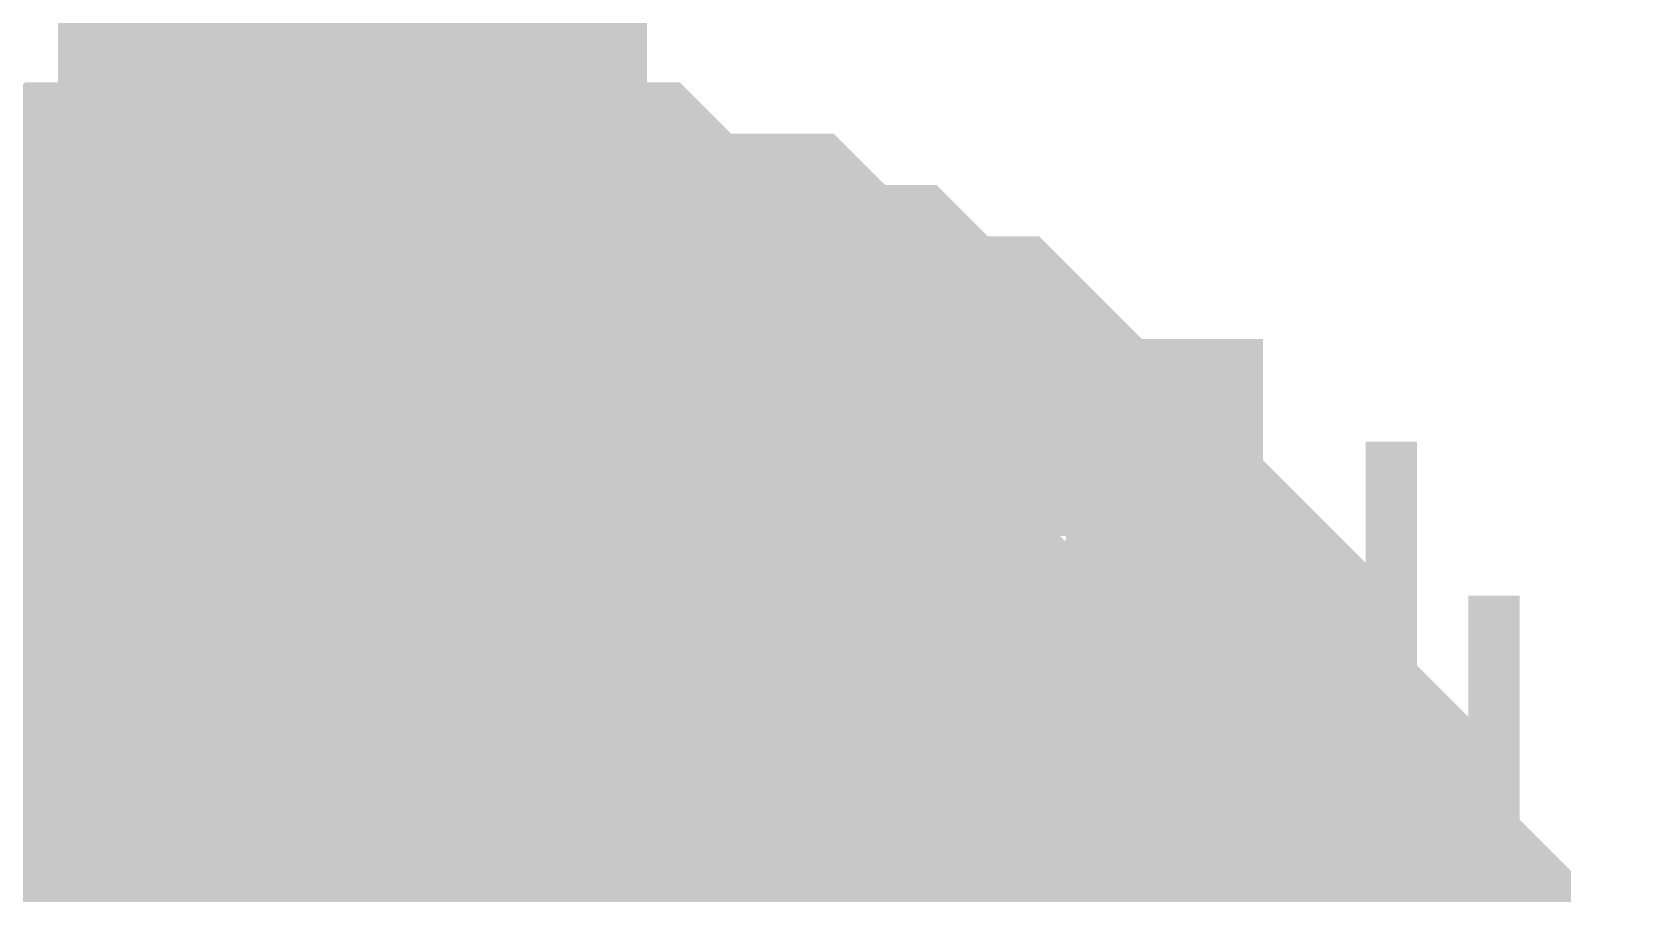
# Model space of a CAD drawing. Header units: inches. Extents: x 0 to 841, y 0 to 594.
# Drawn here: x 674.853 to 675.662, y 292.739 to 293.178 of the extents above; entities that cross this region are included whole.
import ezdxf

# ---------------------------------------------------------------- set-up
doc = ezdxf.new("R2010")
doc.units = ezdxf.units.IN
doc.layers.add('Sheet', color=255, linetype='Continuous')

msp = doc.modelspace()

# ---------------------------------------------------------------- linework, layer by layer
at = {"layer": 'Sheet'}
for points in [[(675.01591, 296.58191, 0.29972, 0.29972, 0), (675.01591, 292.47941, 0.29972, 0.29972, 0)], [(674.70234, 292.8975, 0.29972, 0.29972, 0), (674.72847, 292.92363, 0.29972, 0.29972, 0), (674.7546, 292.92363, 0.29972, 0.29972, 0), (674.7546, 292.94976, 0.29972, 0.29972, 0), (674.78073, 292.94976, 0.29972, 0.29972, 0), (674.80686, 292.94976, 0.29972, 0.29972, 0), (674.83299, 292.97589, 0.29972, 0.29972, 0), (674.85912, 292.97589, 0.29972, 0.29972, 0), (674.88525, 292.97589, 0.29972, 0.29972, 0), (674.91138, 293.00202, 0.29972, 0.29972, 0), (674.93752, 293.00202, 0.29972, 0.29972, 0), (674.96365, 293.00202, 0.29972, 0.29972, 0), (674.98978, 293.00202, 0.29972, 0.29972, 0), (675.01591, 293.00202, 0.29972, 0.29972, 0)], [(674.70234, 292.8975, 0.29972, 0.29972, 0), (674.72847, 292.92363, 0.29972, 0.29972, 0), (674.7546, 292.92363, 0.29972, 0.29972, 0), (674.7546, 292.94976, 0.29972, 0.29972, 0), (674.78073, 292.94976, 0.29972, 0.29972, 0), (674.80686, 292.94976, 0.29972, 0.29972, 0), (674.83299, 292.97589, 0.29972, 0.29972, 0), (674.85912, 292.97589, 0.29972, 0.29972, 0), (674.88525, 292.97589, 0.29972, 0.29972, 0), (674.91138, 293.00202, 0.29972, 0.29972, 0), (674.93752, 293.00202, 0.29972, 0.29972, 0), (674.96365, 293.00202, 0.29972, 0.29972, 0), (674.98978, 293.00202, 0.29972, 0.29972, 0), (675.01591, 293.00202, 0.29972, 0.29972, 0)], [(674.70234, 292.8975, 0.29972, 0.29972, 0), (674.72847, 292.92363, 0.29972, 0.29972, 0), (674.7546, 292.92363, 0.29972, 0.29972, 0), (674.7546, 292.94976, 0.29972, 0.29972, 0), (674.78073, 292.94976, 0.29972, 0.29972, 0), (674.80686, 292.94976, 0.29972, 0.29972, 0), (674.83299, 292.97589, 0.29972, 0.29972, 0), (674.85912, 292.97589, 0.29972, 0.29972, 0), (674.88525, 292.97589, 0.29972, 0.29972, 0), (674.91138, 293.00202, 0.29972, 0.29972, 0), (674.93752, 293.00202, 0.29972, 0.29972, 0), (674.96365, 293.00202, 0.29972, 0.29972, 0), (674.98978, 293.00202, 0.29972, 0.29972, 0), (675.01591, 293.00202, 0.29972, 0.29972, 0)], [(674.70234, 292.8975, 0.29972, 0.29972, 0), (674.72847, 292.92363, 0.29972, 0.29972, 0), (674.7546, 292.92363, 0.29972, 0.29972, 0), (674.7546, 292.94976, 0.29972, 0.29972, 0), (674.78073, 292.94976, 0.29972, 0.29972, 0), (674.80686, 292.94976, 0.29972, 0.29972, 0), (674.83299, 292.97589, 0.29972, 0.29972, 0), (674.85912, 292.97589, 0.29972, 0.29972, 0), (674.88525, 292.97589, 0.29972, 0.29972, 0), (674.91138, 293.00202, 0.29972, 0.29972, 0), (674.93752, 293.00202, 0.29972, 0.29972, 0), (674.96365, 293.00202, 0.29972, 0.29972, 0), (674.98978, 293.00202, 0.29972, 0.29972, 0), (675.01591, 293.00202, 0.29972, 0.29972, 0)], [(674.70234, 292.8975, 0.29972, 0.29972, 0), (674.72847, 292.92363, 0.29972, 0.29972, 0), (674.7546, 292.92363, 0.29972, 0.29972, 0), (674.7546, 292.94976, 0.29972, 0.29972, 0), (674.78073, 292.94976, 0.29972, 0.29972, 0), (674.80686, 292.94976, 0.29972, 0.29972, 0), (674.83299, 292.97589, 0.29972, 0.29972, 0), (674.85912, 292.97589, 0.29972, 0.29972, 0), (674.88525, 292.97589, 0.29972, 0.29972, 0), (674.91138, 293.00202, 0.29972, 0.29972, 0), (674.93752, 293.00202, 0.29972, 0.29972, 0), (674.96365, 293.00202, 0.29972, 0.29972, 0), (674.98978, 293.00202, 0.29972, 0.29972, 0), (675.01591, 293.00202, 0.29972, 0.29972, 0)], [(674.70234, 292.8975, 0.29972, 0.29972, 0), (674.72847, 292.92363, 0.29972, 0.29972, 0), (674.7546, 292.92363, 0.29972, 0.29972, 0), (674.7546, 292.94976, 0.29972, 0.29972, 0), (674.78073, 292.94976, 0.29972, 0.29972, 0), (674.80686, 292.94976, 0.29972, 0.29972, 0), (674.83299, 292.97589, 0.29972, 0.29972, 0), (674.85912, 292.97589, 0.29972, 0.29972, 0), (674.88525, 292.97589, 0.29972, 0.29972, 0), (674.91138, 293.00202, 0.29972, 0.29972, 0), (674.93752, 293.00202, 0.29972, 0.29972, 0), (674.96365, 293.00202, 0.29972, 0.29972, 0), (674.98978, 293.00202, 0.29972, 0.29972, 0), (675.01591, 293.00202, 0.29972, 0.29972, 0)], [(674.70234, 292.8975, 0.29972, 0.29972, 0), (674.72847, 292.92363, 0.29972, 0.29972, 0), (674.7546, 292.92363, 0.29972, 0.29972, 0), (674.7546, 292.94976, 0.29972, 0.29972, 0), (674.78073, 292.94976, 0.29972, 0.29972, 0), (674.80686, 292.94976, 0.29972, 0.29972, 0), (674.83299, 292.97589, 0.29972, 0.29972, 0), (674.85912, 292.97589, 0.29972, 0.29972, 0), (674.88525, 292.97589, 0.29972, 0.29972, 0), (674.91138, 293.00202, 0.29972, 0.29972, 0), (674.93752, 293.00202, 0.29972, 0.29972, 0), (674.96365, 293.00202, 0.29972, 0.29972, 0), (674.98978, 293.00202, 0.29972, 0.29972, 0), (675.01591, 293.00202, 0.29972, 0.29972, 0)], [(675.01591, 293.00202, 0.29972, 0.29972, 0), (675.01591, 293.00202, 0.29972, 0.29972, 0)], [(675.01591, 293.00202, 0.29972, 0.29972, 0), (675.04204, 293.00202, 0.29972, 0.29972, 0), (675.06817, 293.00202, 0.29972, 0.29972, 0), (675.0943, 293.00202, 0.29972, 0.29972, 0), (675.12043, 293.00202, 0.29972, 0.29972, 0), (675.14656, 292.97589, 0.29972, 0.29972, 0), (675.17269, 292.97589, 0.29972, 0.29972, 0), (675.19883, 292.97589, 0.29972, 0.29972, 0), (675.22496, 292.94976, 0.29972, 0.29972, 0), (675.22496, 292.94976, 0.29972, 0.29972, 0), (675.25109, 292.94976, 0.29972, 0.29972, 0), (675.27722, 292.92363, 0.29972, 0.29972, 0), (675.30335, 292.92363, 0.29972, 0.29972, 0), (675.32948, 292.8975, 0.29972, 0.29972, 0), (675.32948, 292.87137, 0.29972, 0.29972, 0), (675.35561, 292.87137, 0.29972, 0.29972, 0), (675.38174, 292.84524, 0.29972, 0.29972, 0), (675.38174, 292.81911, 0.29972, 0.29972, 0), (675.40787, 292.81911, 0.29972, 0.29972, 0), (675.40787, 292.79298, 0.29972, 0.29972, 0), (675.434, 292.76685, 0.29972, 0.29972, 0), (675.434, 292.74072, 0.29972, 0.29972, 0), (675.46014, 292.74072, 0.29972, 0.29972, 0), (675.46014, 292.71459, 0.29972, 0.29972, 0), (675.48627, 292.68846, 0.29972, 0.29972, 0), (675.48627, 292.66233, 0.29972, 0.29972, 0), (675.48627, 292.6362, 0.29972, 0.29972, 0), (675.48627, 292.61007, 0.29972, 0.29972, 0), (675.5124, 292.58393, 0.29972, 0.29972, 0)], [(675.01591, 293.00202, 0.29972, 0.29972, 0), (675.01591, 293.00202, 0.29972, 0.29972, 0)], [(675.01591, 293.00202, 0.29972, 0.29972, 0), (675.04204, 293.00202, 0.29972, 0.29972, 0), (675.06817, 293.00202, 0.29972, 0.29972, 0), (675.0943, 293.00202, 0.29972, 0.29972, 0), (675.12043, 293.00202, 0.29972, 0.29972, 0), (675.14656, 292.97589, 0.29972, 0.29972, 0), (675.17269, 292.97589, 0.29972, 0.29972, 0), (675.19883, 292.97589, 0.29972, 0.29972, 0), (675.22496, 292.94976, 0.29972, 0.29972, 0), (675.22496, 292.94976, 0.29972, 0.29972, 0), (675.25109, 292.94976, 0.29972, 0.29972, 0), (675.27722, 292.92363, 0.29972, 0.29972, 0), (675.30335, 292.92363, 0.29972, 0.29972, 0), (675.32948, 292.8975, 0.29972, 0.29972, 0), (675.32948, 292.87137, 0.29972, 0.29972, 0), (675.35561, 292.87137, 0.29972, 0.29972, 0), (675.38174, 292.84524, 0.29972, 0.29972, 0), (675.38174, 292.81911, 0.29972, 0.29972, 0), (675.40787, 292.81911, 0.29972, 0.29972, 0), (675.40787, 292.79298, 0.29972, 0.29972, 0), (675.434, 292.76685, 0.29972, 0.29972, 0), (675.434, 292.74072, 0.29972, 0.29972, 0), (675.46014, 292.74072, 0.29972, 0.29972, 0), (675.46014, 292.71459, 0.29972, 0.29972, 0), (675.48627, 292.68846, 0.29972, 0.29972, 0), (675.48627, 292.66233, 0.29972, 0.29972, 0), (675.48627, 292.6362, 0.29972, 0.29972, 0), (675.48627, 292.61007, 0.29972, 0.29972, 0), (675.5124, 292.58393, 0.29972, 0.29972, 0)], [(675.01591, 293.00202, 0.29972, 0.29972, 0), (675.01591, 293.00202, 0.29972, 0.29972, 0)], [(675.01591, 293.00202, 0.29972, 0.29972, 0), (675.04204, 293.00202, 0.29972, 0.29972, 0), (675.06817, 293.00202, 0.29972, 0.29972, 0), (675.0943, 293.00202, 0.29972, 0.29972, 0), (675.12043, 293.00202, 0.29972, 0.29972, 0), (675.14656, 292.97589, 0.29972, 0.29972, 0), (675.17269, 292.97589, 0.29972, 0.29972, 0), (675.19883, 292.97589, 0.29972, 0.29972, 0), (675.22496, 292.94976, 0.29972, 0.29972, 0), (675.22496, 292.94976, 0.29972, 0.29972, 0), (675.25109, 292.94976, 0.29972, 0.29972, 0), (675.27722, 292.92363, 0.29972, 0.29972, 0), (675.30335, 292.92363, 0.29972, 0.29972, 0), (675.32948, 292.8975, 0.29972, 0.29972, 0), (675.32948, 292.87137, 0.29972, 0.29972, 0), (675.35561, 292.87137, 0.29972, 0.29972, 0), (675.38174, 292.84524, 0.29972, 0.29972, 0), (675.38174, 292.81911, 0.29972, 0.29972, 0), (675.40787, 292.81911, 0.29972, 0.29972, 0), (675.40787, 292.79298, 0.29972, 0.29972, 0), (675.434, 292.76685, 0.29972, 0.29972, 0), (675.434, 292.74072, 0.29972, 0.29972, 0), (675.46014, 292.74072, 0.29972, 0.29972, 0), (675.46014, 292.71459, 0.29972, 0.29972, 0), (675.48627, 292.68846, 0.29972, 0.29972, 0), (675.48627, 292.66233, 0.29972, 0.29972, 0), (675.48627, 292.6362, 0.29972, 0.29972, 0), (675.48627, 292.61007, 0.29972, 0.29972, 0), (675.5124, 292.58393, 0.29972, 0.29972, 0)], [(675.01591, 293.00202, 0.29972, 0.29972, 0), (675.01591, 293.00202, 0.29972, 0.29972, 0)], [(675.01591, 293.00202, 0.29972, 0.29972, 0), (675.04204, 293.00202, 0.29972, 0.29972, 0), (675.06817, 293.00202, 0.29972, 0.29972, 0), (675.0943, 293.00202, 0.29972, 0.29972, 0), (675.12043, 293.00202, 0.29972, 0.29972, 0), (675.14656, 292.97589, 0.29972, 0.29972, 0), (675.17269, 292.97589, 0.29972, 0.29972, 0), (675.19883, 292.97589, 0.29972, 0.29972, 0), (675.22496, 292.94976, 0.29972, 0.29972, 0), (675.22496, 292.94976, 0.29972, 0.29972, 0), (675.25109, 292.94976, 0.29972, 0.29972, 0), (675.27722, 292.92363, 0.29972, 0.29972, 0), (675.30335, 292.92363, 0.29972, 0.29972, 0), (675.32948, 292.8975, 0.29972, 0.29972, 0), (675.32948, 292.87137, 0.29972, 0.29972, 0), (675.35561, 292.87137, 0.29972, 0.29972, 0), (675.38174, 292.84524, 0.29972, 0.29972, 0), (675.38174, 292.81911, 0.29972, 0.29972, 0), (675.40787, 292.81911, 0.29972, 0.29972, 0), (675.40787, 292.79298, 0.29972, 0.29972, 0), (675.434, 292.76685, 0.29972, 0.29972, 0), (675.434, 292.74072, 0.29972, 0.29972, 0), (675.46014, 292.74072, 0.29972, 0.29972, 0), (675.46014, 292.71459, 0.29972, 0.29972, 0), (675.48627, 292.68846, 0.29972, 0.29972, 0), (675.48627, 292.66233, 0.29972, 0.29972, 0), (675.48627, 292.6362, 0.29972, 0.29972, 0), (675.48627, 292.61007, 0.29972, 0.29972, 0), (675.5124, 292.58393, 0.29972, 0.29972, 0)], [(675.01591, 293.00202, 0.29972, 0.29972, 0), (675.01591, 293.00202, 0.29972, 0.29972, 0)], [(675.01591, 293.00202, 0.29972, 0.29972, 0), (675.04204, 293.00202, 0.29972, 0.29972, 0), (675.06817, 293.00202, 0.29972, 0.29972, 0), (675.0943, 293.00202, 0.29972, 0.29972, 0), (675.12043, 293.00202, 0.29972, 0.29972, 0), (675.14656, 292.97589, 0.29972, 0.29972, 0), (675.17269, 292.97589, 0.29972, 0.29972, 0), (675.19883, 292.97589, 0.29972, 0.29972, 0), (675.22496, 292.94976, 0.29972, 0.29972, 0), (675.22496, 292.94976, 0.29972, 0.29972, 0), (675.25109, 292.94976, 0.29972, 0.29972, 0), (675.27722, 292.92363, 0.29972, 0.29972, 0), (675.30335, 292.92363, 0.29972, 0.29972, 0), (675.32948, 292.8975, 0.29972, 0.29972, 0), (675.32948, 292.87137, 0.29972, 0.29972, 0), (675.35561, 292.87137, 0.29972, 0.29972, 0), (675.38174, 292.84524, 0.29972, 0.29972, 0), (675.38174, 292.81911, 0.29972, 0.29972, 0), (675.40787, 292.81911, 0.29972, 0.29972, 0), (675.40787, 292.79298, 0.29972, 0.29972, 0), (675.434, 292.76685, 0.29972, 0.29972, 0), (675.434, 292.74072, 0.29972, 0.29972, 0), (675.46014, 292.74072, 0.29972, 0.29972, 0), (675.46014, 292.71459, 0.29972, 0.29972, 0), (675.48627, 292.68846, 0.29972, 0.29972, 0), (675.48627, 292.66233, 0.29972, 0.29972, 0), (675.48627, 292.6362, 0.29972, 0.29972, 0), (675.48627, 292.61007, 0.29972, 0.29972, 0), (675.5124, 292.58393, 0.29972, 0.29972, 0)], [(675.01591, 293.00202, 0.29972, 0.29972, 0), (675.01591, 293.00202, 0.29972, 0.29972, 0)], [(675.01591, 293.00202, 0.29972, 0.29972, 0), (675.04204, 293.00202, 0.29972, 0.29972, 0), (675.06817, 293.00202, 0.29972, 0.29972, 0), (675.0943, 293.00202, 0.29972, 0.29972, 0), (675.12043, 293.00202, 0.29972, 0.29972, 0), (675.14656, 292.97589, 0.29972, 0.29972, 0), (675.17269, 292.97589, 0.29972, 0.29972, 0), (675.19883, 292.97589, 0.29972, 0.29972, 0), (675.22496, 292.94976, 0.29972, 0.29972, 0), (675.22496, 292.94976, 0.29972, 0.29972, 0), (675.25109, 292.94976, 0.29972, 0.29972, 0), (675.27722, 292.92363, 0.29972, 0.29972, 0), (675.30335, 292.92363, 0.29972, 0.29972, 0), (675.32948, 292.8975, 0.29972, 0.29972, 0), (675.32948, 292.87137, 0.29972, 0.29972, 0), (675.35561, 292.87137, 0.29972, 0.29972, 0), (675.38174, 292.84524, 0.29972, 0.29972, 0), (675.38174, 292.81911, 0.29972, 0.29972, 0), (675.40787, 292.81911, 0.29972, 0.29972, 0), (675.40787, 292.79298, 0.29972, 0.29972, 0), (675.434, 292.76685, 0.29972, 0.29972, 0), (675.434, 292.74072, 0.29972, 0.29972, 0), (675.46014, 292.74072, 0.29972, 0.29972, 0), (675.46014, 292.71459, 0.29972, 0.29972, 0), (675.48627, 292.68846, 0.29972, 0.29972, 0), (675.48627, 292.66233, 0.29972, 0.29972, 0), (675.48627, 292.6362, 0.29972, 0.29972, 0), (675.48627, 292.61007, 0.29972, 0.29972, 0), (675.5124, 292.58393, 0.29972, 0.29972, 0)], [(675.01591, 293.00202, 0.29972, 0.29972, 0), (675.01591, 293.00202, 0.29972, 0.29972, 0)], [(675.01591, 293.00202, 0.29972, 0.29972, 0), (675.04204, 293.00202, 0.29972, 0.29972, 0), (675.06817, 293.00202, 0.29972, 0.29972, 0), (675.0943, 293.00202, 0.29972, 0.29972, 0), (675.12043, 293.00202, 0.29972, 0.29972, 0), (675.14656, 292.97589, 0.29972, 0.29972, 0), (675.17269, 292.97589, 0.29972, 0.29972, 0), (675.19883, 292.97589, 0.29972, 0.29972, 0), (675.22496, 292.94976, 0.29972, 0.29972, 0), (675.22496, 292.94976, 0.29972, 0.29972, 0), (675.25109, 292.94976, 0.29972, 0.29972, 0), (675.27722, 292.92363, 0.29972, 0.29972, 0), (675.30335, 292.92363, 0.29972, 0.29972, 0), (675.32948, 292.8975, 0.29972, 0.29972, 0), (675.32948, 292.87137, 0.29972, 0.29972, 0), (675.35561, 292.87137, 0.29972, 0.29972, 0), (675.38174, 292.84524, 0.29972, 0.29972, 0), (675.38174, 292.81911, 0.29972, 0.29972, 0), (675.40787, 292.81911, 0.29972, 0.29972, 0), (675.40787, 292.79298, 0.29972, 0.29972, 0), (675.434, 292.76685, 0.29972, 0.29972, 0), (675.434, 292.74072, 0.29972, 0.29972, 0), (675.46014, 292.74072, 0.29972, 0.29972, 0), (675.46014, 292.71459, 0.29972, 0.29972, 0), (675.48627, 292.68846, 0.29972, 0.29972, 0), (675.48627, 292.66233, 0.29972, 0.29972, 0), (675.48627, 292.6362, 0.29972, 0.29972, 0), (675.48627, 292.61007, 0.29972, 0.29972, 0), (675.5124, 292.58393, 0.29972, 0.29972, 0)], [(674.78073, 292.94976, 0.09906, 0.09906, 0), (674.80686, 292.94976, 0.09906, 0.09906, 0), (674.83299, 292.97589, 0.09906, 0.09906, 0), (674.85912, 292.97589, 0.09906, 0.09906, 0), (674.88525, 292.97589, 0.09906, 0.09906, 0), (674.91138, 293.00202, 0.09906, 0.09906, 0), (674.93752, 293.00202, 0.09906, 0.09906, 0), (674.96365, 293.00202, 0.09906, 0.09906, 0), (674.98978, 293.00202, 0.09906, 0.09906, 0), (675.01591, 293.00202, 0.09906, 0.09906, 0)], [(674.78073, 292.94976, 0.09906, 0.09906, 0), (674.80686, 292.94976, 0.09906, 0.09906, 0), (674.83299, 292.97589, 0.09906, 0.09906, 0), (674.85912, 292.97589, 0.09906, 0.09906, 0), (674.88525, 292.97589, 0.09906, 0.09906, 0), (674.91138, 293.00202, 0.09906, 0.09906, 0), (674.93752, 293.00202, 0.09906, 0.09906, 0), (674.96365, 293.00202, 0.09906, 0.09906, 0), (674.98978, 293.00202, 0.09906, 0.09906, 0), (675.01591, 293.00202, 0.09906, 0.09906, 0)], [(674.78073, 292.94976, 0.09906, 0.09906, 0), (674.80686, 292.94976, 0.09906, 0.09906, 0), (674.83299, 292.97589, 0.09906, 0.09906, 0), (674.85912, 292.97589, 0.09906, 0.09906, 0), (674.88525, 292.97589, 0.09906, 0.09906, 0), (674.91138, 293.00202, 0.09906, 0.09906, 0), (674.93752, 293.00202, 0.09906, 0.09906, 0), (674.96365, 293.00202, 0.09906, 0.09906, 0), (674.98978, 293.00202, 0.09906, 0.09906, 0), (675.01591, 293.00202, 0.09906, 0.09906, 0)], [(674.78073, 292.94976, 0.09906, 0.09906, 0), (674.80686, 292.94976, 0.09906, 0.09906, 0), (674.83299, 292.97589, 0.09906, 0.09906, 0), (674.85912, 292.97589, 0.09906, 0.09906, 0), (674.88525, 292.97589, 0.09906, 0.09906, 0), (674.91138, 293.00202, 0.09906, 0.09906, 0), (674.93752, 293.00202, 0.09906, 0.09906, 0), (674.96365, 293.00202, 0.09906, 0.09906, 0), (674.98978, 293.00202, 0.09906, 0.09906, 0), (675.01591, 293.00202, 0.09906, 0.09906, 0)], [(674.78073, 292.94976, 0.09906, 0.09906, 0), (674.80686, 292.94976, 0.09906, 0.09906, 0), (674.83299, 292.97589, 0.09906, 0.09906, 0), (674.85912, 292.97589, 0.09906, 0.09906, 0), (674.88525, 292.97589, 0.09906, 0.09906, 0), (674.91138, 293.00202, 0.09906, 0.09906, 0), (674.93752, 293.00202, 0.09906, 0.09906, 0), (674.96365, 293.00202, 0.09906, 0.09906, 0), (674.98978, 293.00202, 0.09906, 0.09906, 0), (675.01591, 293.00202, 0.09906, 0.09906, 0)], [(674.78073, 292.94976, 0.09906, 0.09906, 0), (674.80686, 292.94976, 0.09906, 0.09906, 0), (674.83299, 292.97589, 0.09906, 0.09906, 0), (674.85912, 292.97589, 0.09906, 0.09906, 0), (674.88525, 292.97589, 0.09906, 0.09906, 0), (674.91138, 293.00202, 0.09906, 0.09906, 0), (674.93752, 293.00202, 0.09906, 0.09906, 0), (674.96365, 293.00202, 0.09906, 0.09906, 0), (674.98978, 293.00202, 0.09906, 0.09906, 0), (675.01591, 293.00202, 0.09906, 0.09906, 0)], [(674.78073, 292.94976, 0.09906, 0.09906, 0), (674.80686, 292.94976, 0.09906, 0.09906, 0), (674.83299, 292.97589, 0.09906, 0.09906, 0), (674.85912, 292.97589, 0.09906, 0.09906, 0), (674.88525, 292.97589, 0.09906, 0.09906, 0), (674.91138, 293.00202, 0.09906, 0.09906, 0), (674.93752, 293.00202, 0.09906, 0.09906, 0), (674.96365, 293.00202, 0.09906, 0.09906, 0), (674.98978, 293.00202, 0.09906, 0.09906, 0), (675.01591, 293.00202, 0.09906, 0.09906, 0)], [(675.01591, 293.00202, 0.09906, 0.09906, 0), (675.01591, 293.00202, 0.09906, 0.09906, 0)], [(675.01591, 293.00202, 0.09906, 0.09906, 0), (675.04204, 293.00202, 0.09906, 0.09906, 0), (675.06817, 293.00202, 0.09906, 0.09906, 0), (675.0943, 293.00202, 0.09906, 0.09906, 0), (675.12043, 293.00202, 0.09906, 0.09906, 0), (675.14656, 292.97589, 0.09906, 0.09906, 0), (675.17269, 292.97589, 0.09906, 0.09906, 0), (675.19883, 292.97589, 0.09906, 0.09906, 0), (675.22496, 292.94976, 0.09906, 0.09906, 0), (675.22496, 292.94976, 0.09906, 0.09906, 0), (675.25109, 292.94976, 0.09906, 0.09906, 0), (675.27722, 292.92363, 0.09906, 0.09906, 0), (675.30335, 292.92363, 0.09906, 0.09906, 0), (675.32948, 292.8975, 0.09906, 0.09906, 0), (675.32948, 292.87137, 0.09906, 0.09906, 0), (675.35561, 292.87137, 0.09906, 0.09906, 0), (675.38174, 292.84524, 0.09906, 0.09906, 0), (675.38174, 292.81911, 0.09906, 0.09906, 0), (675.40787, 292.81911, 0.09906, 0.09906, 0), (675.40787, 292.79298, 0.09906, 0.09906, 0), (675.434, 292.76685, 0.09906, 0.09906, 0), (675.434, 292.74072, 0.09906, 0.09906, 0), (675.46014, 292.74072, 0.09906, 0.09906, 0), (675.46014, 292.71459, 0.09906, 0.09906, 0), (675.48627, 292.68846, 0.09906, 0.09906, 0)], [(675.01591, 293.00202, 0.09906, 0.09906, 0), (675.01591, 293.00202, 0.09906, 0.09906, 0)], [(675.01591, 293.00202, 0.09906, 0.09906, 0), (675.04204, 293.00202, 0.09906, 0.09906, 0), (675.06817, 293.00202, 0.09906, 0.09906, 0), (675.0943, 293.00202, 0.09906, 0.09906, 0), (675.12043, 293.00202, 0.09906, 0.09906, 0), (675.14656, 292.97589, 0.09906, 0.09906, 0), (675.17269, 292.97589, 0.09906, 0.09906, 0), (675.19883, 292.97589, 0.09906, 0.09906, 0), (675.22496, 292.94976, 0.09906, 0.09906, 0), (675.22496, 292.94976, 0.09906, 0.09906, 0), (675.25109, 292.94976, 0.09906, 0.09906, 0), (675.27722, 292.92363, 0.09906, 0.09906, 0), (675.30335, 292.92363, 0.09906, 0.09906, 0), (675.32948, 292.8975, 0.09906, 0.09906, 0), (675.32948, 292.87137, 0.09906, 0.09906, 0), (675.35561, 292.87137, 0.09906, 0.09906, 0), (675.38174, 292.84524, 0.09906, 0.09906, 0), (675.38174, 292.81911, 0.09906, 0.09906, 0), (675.40787, 292.81911, 0.09906, 0.09906, 0), (675.40787, 292.79298, 0.09906, 0.09906, 0), (675.434, 292.76685, 0.09906, 0.09906, 0), (675.434, 292.74072, 0.09906, 0.09906, 0), (675.46014, 292.74072, 0.09906, 0.09906, 0), (675.46014, 292.71459, 0.09906, 0.09906, 0), (675.48627, 292.68846, 0.09906, 0.09906, 0)], [(675.01591, 293.00202, 0.09906, 0.09906, 0), (675.01591, 293.00202, 0.09906, 0.09906, 0)], [(675.01591, 293.00202, 0.09906, 0.09906, 0), (675.04204, 293.00202, 0.09906, 0.09906, 0), (675.06817, 293.00202, 0.09906, 0.09906, 0), (675.0943, 293.00202, 0.09906, 0.09906, 0), (675.12043, 293.00202, 0.09906, 0.09906, 0), (675.14656, 292.97589, 0.09906, 0.09906, 0), (675.17269, 292.97589, 0.09906, 0.09906, 0), (675.19883, 292.97589, 0.09906, 0.09906, 0), (675.22496, 292.94976, 0.09906, 0.09906, 0), (675.22496, 292.94976, 0.09906, 0.09906, 0), (675.25109, 292.94976, 0.09906, 0.09906, 0), (675.27722, 292.92363, 0.09906, 0.09906, 0), (675.30335, 292.92363, 0.09906, 0.09906, 0), (675.32948, 292.8975, 0.09906, 0.09906, 0), (675.32948, 292.87137, 0.09906, 0.09906, 0), (675.35561, 292.87137, 0.09906, 0.09906, 0), (675.38174, 292.84524, 0.09906, 0.09906, 0), (675.38174, 292.81911, 0.09906, 0.09906, 0), (675.40787, 292.81911, 0.09906, 0.09906, 0), (675.40787, 292.79298, 0.09906, 0.09906, 0), (675.434, 292.76685, 0.09906, 0.09906, 0), (675.434, 292.74072, 0.09906, 0.09906, 0), (675.46014, 292.74072, 0.09906, 0.09906, 0), (675.46014, 292.71459, 0.09906, 0.09906, 0), (675.48627, 292.68846, 0.09906, 0.09906, 0)], [(675.01591, 293.00202, 0.09906, 0.09906, 0), (675.01591, 293.00202, 0.09906, 0.09906, 0)], [(675.01591, 293.00202, 0.09906, 0.09906, 0), (675.04204, 293.00202, 0.09906, 0.09906, 0), (675.06817, 293.00202, 0.09906, 0.09906, 0), (675.0943, 293.00202, 0.09906, 0.09906, 0), (675.12043, 293.00202, 0.09906, 0.09906, 0), (675.14656, 292.97589, 0.09906, 0.09906, 0), (675.17269, 292.97589, 0.09906, 0.09906, 0), (675.19883, 292.97589, 0.09906, 0.09906, 0), (675.22496, 292.94976, 0.09906, 0.09906, 0), (675.22496, 292.94976, 0.09906, 0.09906, 0), (675.25109, 292.94976, 0.09906, 0.09906, 0), (675.27722, 292.92363, 0.09906, 0.09906, 0), (675.30335, 292.92363, 0.09906, 0.09906, 0), (675.32948, 292.8975, 0.09906, 0.09906, 0), (675.32948, 292.87137, 0.09906, 0.09906, 0), (675.35561, 292.87137, 0.09906, 0.09906, 0), (675.38174, 292.84524, 0.09906, 0.09906, 0), (675.38174, 292.81911, 0.09906, 0.09906, 0), (675.40787, 292.81911, 0.09906, 0.09906, 0), (675.40787, 292.79298, 0.09906, 0.09906, 0), (675.434, 292.76685, 0.09906, 0.09906, 0), (675.434, 292.74072, 0.09906, 0.09906, 0), (675.46014, 292.74072, 0.09906, 0.09906, 0), (675.46014, 292.71459, 0.09906, 0.09906, 0), (675.48627, 292.68846, 0.09906, 0.09906, 0)], [(675.01591, 293.00202, 0.09906, 0.09906, 0), (675.01591, 293.00202, 0.09906, 0.09906, 0)], [(675.01591, 293.00202, 0.09906, 0.09906, 0), (675.04204, 293.00202, 0.09906, 0.09906, 0), (675.06817, 293.00202, 0.09906, 0.09906, 0), (675.0943, 293.00202, 0.09906, 0.09906, 0), (675.12043, 293.00202, 0.09906, 0.09906, 0), (675.14656, 292.97589, 0.09906, 0.09906, 0), (675.17269, 292.97589, 0.09906, 0.09906, 0), (675.19883, 292.97589, 0.09906, 0.09906, 0), (675.22496, 292.94976, 0.09906, 0.09906, 0), (675.22496, 292.94976, 0.09906, 0.09906, 0), (675.25109, 292.94976, 0.09906, 0.09906, 0), (675.27722, 292.92363, 0.09906, 0.09906, 0), (675.30335, 292.92363, 0.09906, 0.09906, 0), (675.32948, 292.8975, 0.09906, 0.09906, 0), (675.32948, 292.87137, 0.09906, 0.09906, 0), (675.35561, 292.87137, 0.09906, 0.09906, 0), (675.38174, 292.84524, 0.09906, 0.09906, 0), (675.38174, 292.81911, 0.09906, 0.09906, 0), (675.40787, 292.81911, 0.09906, 0.09906, 0), (675.40787, 292.79298, 0.09906, 0.09906, 0), (675.434, 292.76685, 0.09906, 0.09906, 0), (675.434, 292.74072, 0.09906, 0.09906, 0), (675.46014, 292.74072, 0.09906, 0.09906, 0), (675.46014, 292.71459, 0.09906, 0.09906, 0), (675.48627, 292.68846, 0.09906, 0.09906, 0)], [(675.01591, 293.00202, 0.09906, 0.09906, 0), (675.01591, 293.00202, 0.09906, 0.09906, 0)], [(675.01591, 293.00202, 0.09906, 0.09906, 0), (675.04204, 293.00202, 0.09906, 0.09906, 0), (675.06817, 293.00202, 0.09906, 0.09906, 0), (675.0943, 293.00202, 0.09906, 0.09906, 0), (675.12043, 293.00202, 0.09906, 0.09906, 0), (675.14656, 292.97589, 0.09906, 0.09906, 0), (675.17269, 292.97589, 0.09906, 0.09906, 0), (675.19883, 292.97589, 0.09906, 0.09906, 0), (675.22496, 292.94976, 0.09906, 0.09906, 0), (675.22496, 292.94976, 0.09906, 0.09906, 0), (675.25109, 292.94976, 0.09906, 0.09906, 0), (675.27722, 292.92363, 0.09906, 0.09906, 0), (675.30335, 292.92363, 0.09906, 0.09906, 0), (675.32948, 292.8975, 0.09906, 0.09906, 0), (675.32948, 292.87137, 0.09906, 0.09906, 0), (675.35561, 292.87137, 0.09906, 0.09906, 0), (675.38174, 292.84524, 0.09906, 0.09906, 0), (675.38174, 292.81911, 0.09906, 0.09906, 0), (675.40787, 292.81911, 0.09906, 0.09906, 0), (675.40787, 292.79298, 0.09906, 0.09906, 0), (675.434, 292.76685, 0.09906, 0.09906, 0), (675.434, 292.74072, 0.09906, 0.09906, 0), (675.46014, 292.74072, 0.09906, 0.09906, 0), (675.46014, 292.71459, 0.09906, 0.09906, 0), (675.48627, 292.68846, 0.09906, 0.09906, 0)], [(675.01591, 293.00202, 0.09906, 0.09906, 0), (675.01591, 293.00202, 0.09906, 0.09906, 0)], [(675.01591, 293.00202, 0.09906, 0.09906, 0), (675.04204, 293.00202, 0.09906, 0.09906, 0), (675.06817, 293.00202, 0.09906, 0.09906, 0), (675.0943, 293.00202, 0.09906, 0.09906, 0), (675.12043, 293.00202, 0.09906, 0.09906, 0), (675.14656, 292.97589, 0.09906, 0.09906, 0), (675.17269, 292.97589, 0.09906, 0.09906, 0), (675.19883, 292.97589, 0.09906, 0.09906, 0), (675.22496, 292.94976, 0.09906, 0.09906, 0), (675.22496, 292.94976, 0.09906, 0.09906, 0), (675.25109, 292.94976, 0.09906, 0.09906, 0), (675.27722, 292.92363, 0.09906, 0.09906, 0), (675.30335, 292.92363, 0.09906, 0.09906, 0), (675.32948, 292.8975, 0.09906, 0.09906, 0), (675.32948, 292.87137, 0.09906, 0.09906, 0), (675.35561, 292.87137, 0.09906, 0.09906, 0), (675.38174, 292.84524, 0.09906, 0.09906, 0), (675.38174, 292.81911, 0.09906, 0.09906, 0), (675.40787, 292.81911, 0.09906, 0.09906, 0), (675.40787, 292.79298, 0.09906, 0.09906, 0), (675.434, 292.76685, 0.09906, 0.09906, 0), (675.434, 292.74072, 0.09906, 0.09906, 0), (675.46014, 292.74072, 0.09906, 0.09906, 0), (675.46014, 292.71459, 0.09906, 0.09906, 0), (675.48627, 292.68846, 0.09906, 0.09906, 0)]]:
    msp.add_lwpolyline(points, format="xyseb", dxfattribs=at)
msp.add_lwpolyline([(674.74602, 292.50001, 0.508, 0.508, 1), (675.25402, 292.50001, 0.508, 0.508, 1)], format="xyseb", close=True, dxfattribs=at)

doc.saveas('drawing.dxf')
